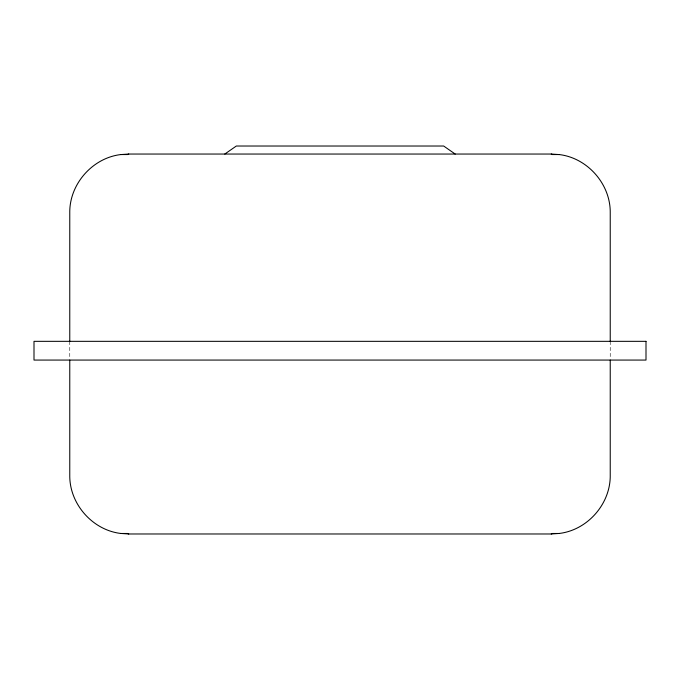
<?xml version="1.0" encoding="UTF-8"?>
<svg xmlns="http://www.w3.org/2000/svg" width="680" height="680" viewBox="0 0 680 680"><rect width="100%" height="100%" fill="white"/><g stroke="black" fill="none" stroke-linecap="round" stroke-linejoin="round"><path stroke-width="0.51" stroke-dasharray="3.4 2.55" d="M610.232 341.334L610.232 359.023M69.768 341.334L69.768 359.023"/><path stroke-width="1.02" d="M224.808 154.045L236.325 146.022L443.675 146.022L455.192 154.045M120.946 154.547C92.446 157.845 69.309 184.229 69.768 212.908L69.768 341.334M559.053 533.477C587.554 530.188 610.691 503.795 610.232 475.116L610.232 360.069M128.749 154.045L121.117 154.547L127.636 154.547L128.647 154.045L551.369 154.045L552.364 154.547L558.884 154.547L551.25 154.045M551.25 533.979L558.884 533.477L552.364 533.477L551.352 533.979L128.647 533.979L127.636 533.477L121.117 533.477L128.749 533.979M559.053 154.547C587.554 157.845 610.691 184.229 610.232 212.908L610.232 341.334M120.946 533.477C92.446 530.188 69.309 503.795 69.768 475.116L69.768 360.069M646 341.334L34 341.334L34 360.069L646 360.069L646 341.334"/></g></svg>
